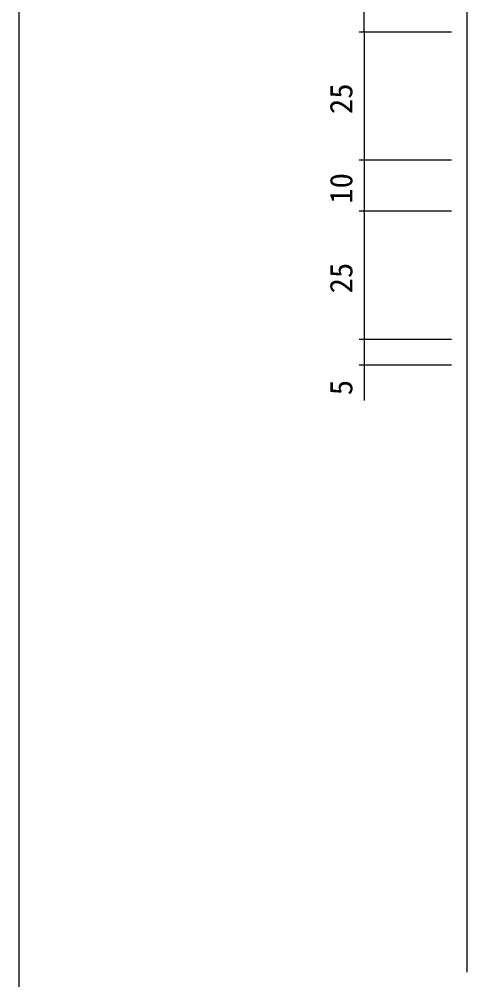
# Model space of a CAD drawing. Units: millimetres, scale not verified. Extents: x -567 to 567, y -403 to 403.
# Drawn here: x -562.7 to -475.4, y 42.3 to 229.8 of the extents above; entities that cross this region are included whole.
import ezdxf
from ezdxf.enums import TextEntityAlignment as Align

# ---------------------------------------------------------------- set-up
doc = ezdxf.new("R2010")
doc.units = ezdxf.units.MM
doc.header["$LTSCALE"] = 2
for name, color, linetype in [('0-6_YKK_D', 6, 'Continuous'), ('0-7_YKK_ZWAK', 7, 'Continuous'), ('0-8_YSS_K', 3, 'Continuous')]:
    doc.layers.add(name, color=color, linetype=linetype)
doc.styles.add('ＭＳ ゴシック', font='')
doc.styles.get('ＭＳ ゴシック').set_extended_font_data('MS Gothic')

msp = doc.modelspace()

# ---------------------------------------------------------------- linework, layer by layer
at = {"layer": '0-6_YKK_D'}
for p, q in [((-478.376, 227.316), (-496.376, 227.316)), ((-478.376, 227.316), (-496.376, 227.316)), ((-495.376, 227.316), (-495.376, 202.316)), ((-478.376, 202.316), (-496.376, 202.316)), ((-478.376, 202.316), (-496.376, 202.316)), ((-495.376, 202.316), (-495.376, 192.316)), ((-478.376, 192.316), (-496.376, 192.316)), ((-478.376, 192.316), (-496.376, 192.316)), ((-495.376, 192.316), (-495.376, 167.316)), ((-478.376, 167.316), (-496.376, 167.316)), ((-478.376, 167.316), (-496.376, 167.316)), ((-478.376, 162.316), (-496.376, 162.316))]:
    msp.add_line(p, q, dxfattribs=at)
for points in [[(-495.376, 227.316), (-495.376, 239.816), (-495.376, 265.836)], [(-495.376, 167.316), (-495.376, 162.316), (-495.376, 155.416)]]:
    msp.add_lwpolyline(points, dxfattribs=at)
for centre, start, end in [((-495.376, 227.316), 90, 270), ((-495.376, 227.316), 90, 270), ((-495.376, 227.316), 270, 90), ((-495.376, 227.316), 270, 90), ((-495.376, 202.316), 90, 270), ((-495.376, 202.316), 90, 270), ((-495.376, 202.316), 270, 90), ((-495.376, 202.316), 270, 90), ((-495.376, 192.316), 90, 270), ((-495.376, 192.316), 90, 270), ((-495.376, 192.316), 270, 90), ((-495.376, 192.316), 270, 90), ((-495.376, 167.316), 90, 270), ((-495.376, 167.316), 90, 270), ((-495.376, 167.316), 270, 90), ((-495.376, 167.316), 270, 90), ((-495.376, 162.316), 90, 270), ((-495.376, 162.316), 270, 90)]:
    msp.add_arc(centre, 0.106, start, end, dxfattribs=at)
at = {"layer": '0-7_YKK_ZWAK'}
msp.add_line((-562.7, -351), (-562.7, 399), dxfattribs=at)
at = {"layer": '0-8_YSS_K'}
msp.add_line((-475.376, 239.816), (-475.376, 43.816), dxfattribs=at)

# ---------------------------------------------------------------- texts
at = {"layer": '0-6_YKK_D', "style": 'ＭＳ ゴシック'}
for s, p in [('25', (-496.376, 211.296)), ('10', (-496.376, 193.796)), ('25', (-496.376, 176.296)), ('5', (-496.376, 156.416))]:
    msp.add_text(s, height=4.399, rotation=90, dxfattribs=at).set_placement(p, align=Align.BOTTOM_LEFT)

doc.saveas('drawing.dxf')
